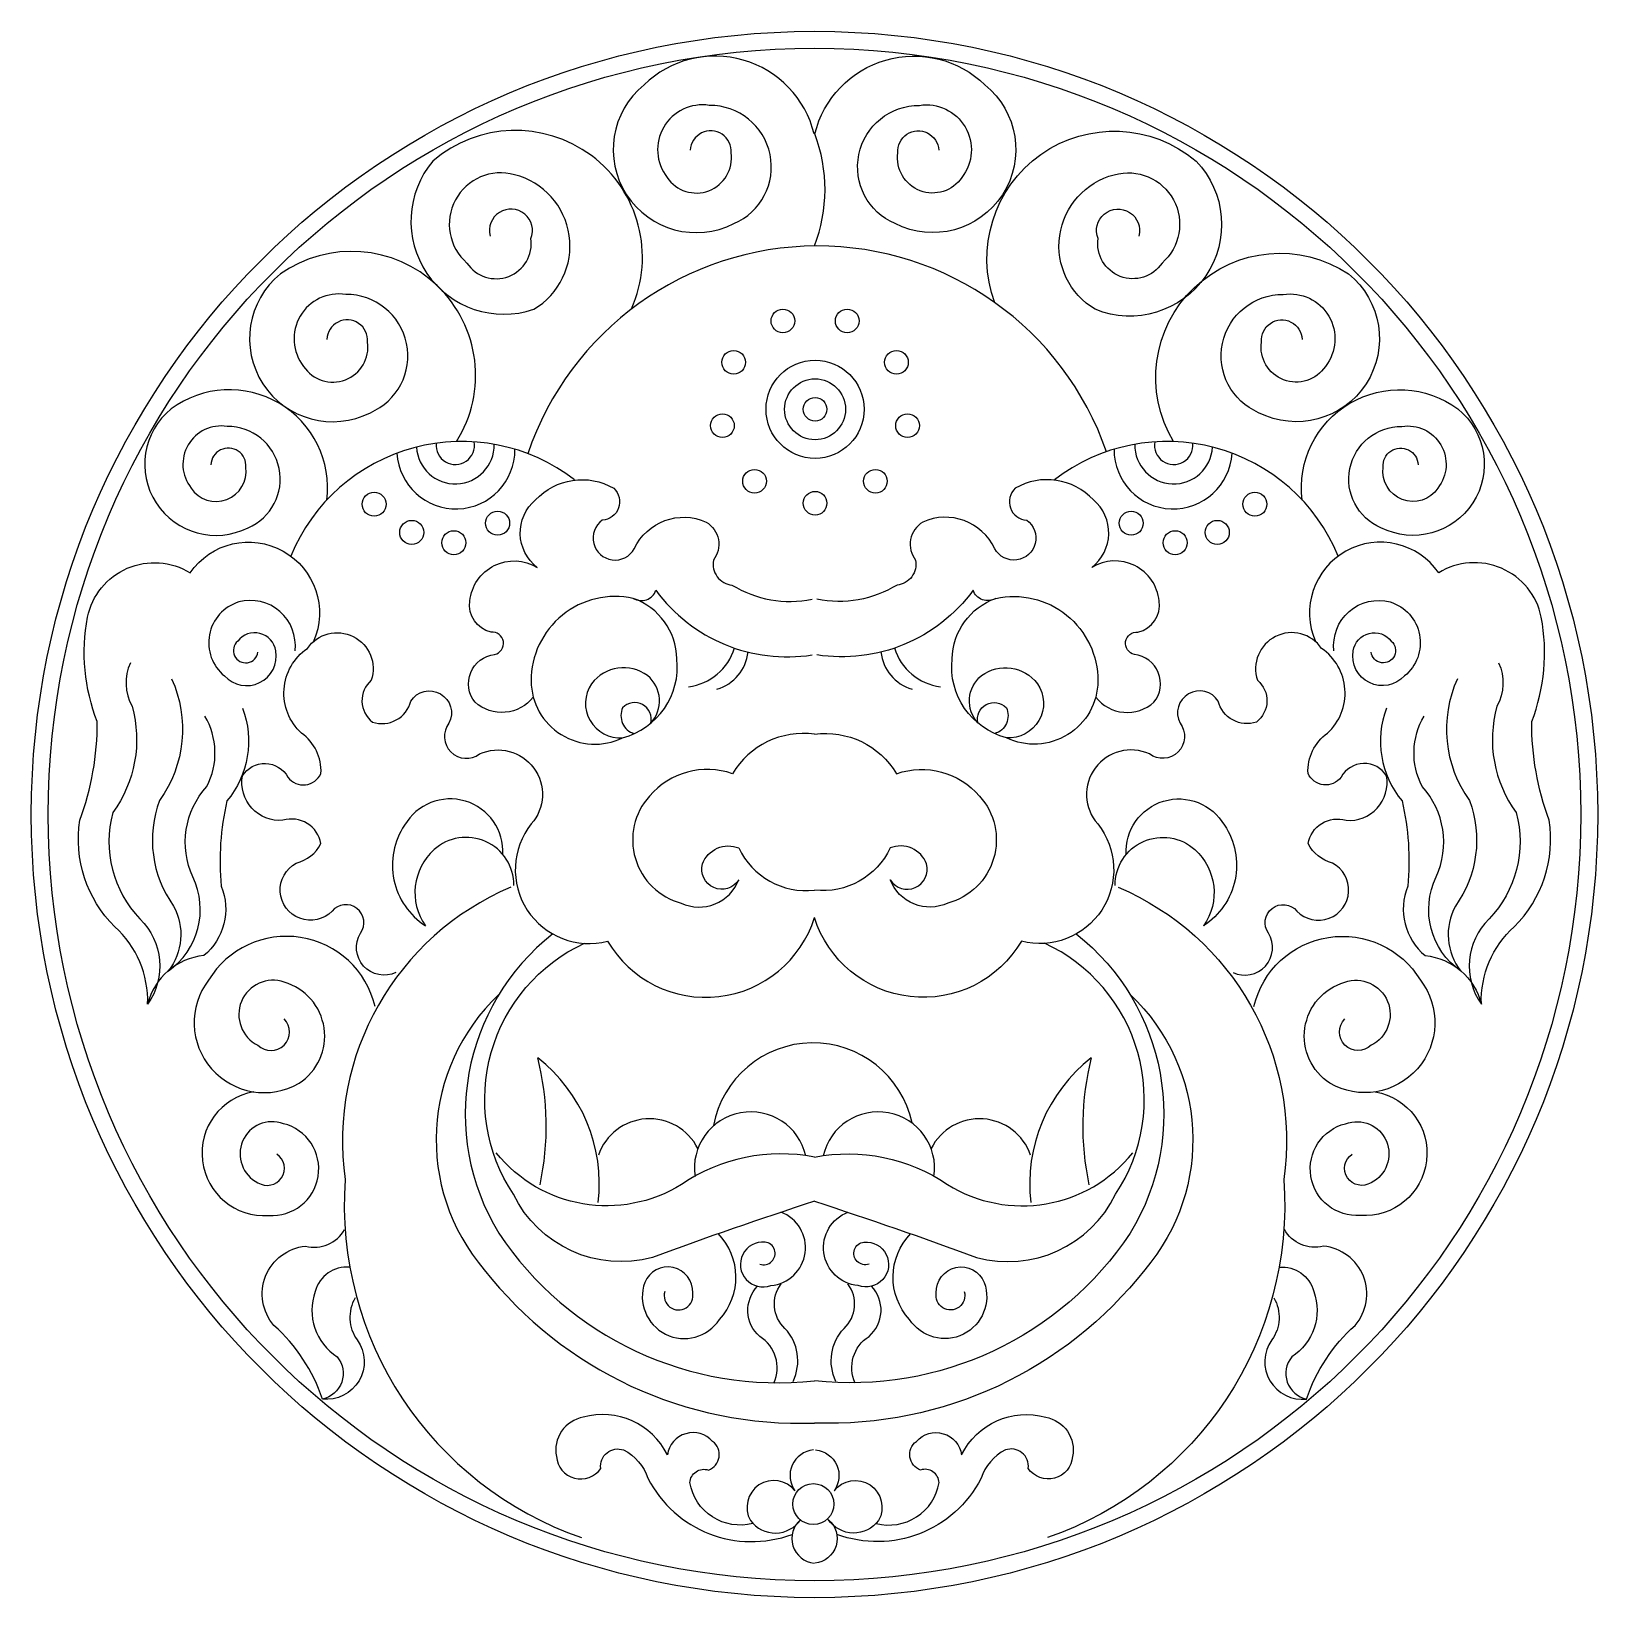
# Model space of a CAD drawing. Header units: metres. Extents: x 256.6 to 340, y 368.7 to 452.
import ezdxf

# ---------------------------------------------------------------- set-up
doc = ezdxf.new("R2010")
doc.units = ezdxf.units.M
for name, color, linetype in [('3', 3, 'Continuous'), ('4', 4, 'Continuous'), ('7', 7, 'Continuous')]:
    doc.layers.add(name, color=color, linetype=linetype)

msp = doc.modelspace()

# ---------------------------------------------------------------- linework, layer by layer
at = {"layer": '3'}
for points in [[(298.28, 446.56, 0.58), (289.23, 449.17, 0.9), (294.01, 441.79, 0.82), (292.7, 448.08, 0.68), (290.46, 444.25, 0.8), (293.86, 445.55, 1.02), (291.69, 445.69, 1.02)], [(298.32, 446.56, -0.58), (307.37, 449.17, -0.9), (302.59, 441.79, -0.82), (303.89, 448.08, -0.68), (306.14, 444.25, -0.8), (302.74, 445.55, -1.02), (304.91, 445.69, -1.02)], [(288.56, 437.25, 0.8), (278, 445.12, 0.76), (283.36, 437.23, 0.67), (282.34, 444.39, 0.8), (279.81, 439.69, 0.8), (283.21, 440.99, 1.38), (281.04, 441.13, 1.02)], [(307.9, 437.58, -0.77), (318.6, 445.12, -0.81), (313.24, 437.23, -0.67), (314.25, 444.39, -0.8), (316.79, 439.69, -0.8), (313.39, 440.99, -1.38), (315.56, 441.13)], [(279.25, 430.19, 0.82), (269.88, 439.11, 0.9), (274.67, 431.73, 0.82), (273.36, 438.02, 0.68), (271.12, 434.19, 0.8), (274.52, 435.49, 1.02), (272.35, 435.63)], [(317.41, 430.19, -0.8), (326.72, 439.11, -0.9), (321.93, 431.73, -0.82), (323.24, 438.02, -0.68), (325.48, 434.19, -0.8), (322.08, 435.49, -1.02), (324.25, 435.63)], [(272.35, 427.07, 0.66), (264.07, 431.93, 0.9), (268.16, 425.61, 0.82), (267.05, 431, 0.68), (265.13, 427.72, 0.8), (268.04, 428.83, 1.02), (266.18, 428.96, 1.02)], [(324.25, 427.07, -0.66), (332.53, 431.93, -0.9), (328.44, 425.61, -0.82), (329.55, 431, -0.68), (331.47, 427.72, -0.8), (328.56, 428.83, -1.02), (330.42, 428.96, -1.02)], [(283.34, 416.59, -0.43), (280.24, 416.32, -0.59), (281.28, 418.87, 0.95), (281.09, 420.05, -0.39), (279.96, 421.71, -0.55), (283.55, 423.5, -0.48), (283.46, 427.09, -0.35), (287.62, 427.71, -0.66), (287.01, 426.01, 1.25), (288.71, 424.49, -0.41), (292.54, 425.91, -0.45), (292.92, 423.88, 0.44), (293.91, 422.56, 0.19), (298.17, 421.8)], [(313.26, 416.59, 0.43), (316.36, 416.32, 0.59), (315.32, 418.87, -0.95), (315.51, 420.05, 0.39), (316.64, 421.71, 0.55), (313.05, 423.5, 0.48), (313.14, 427.09, 0.35), (308.98, 427.71, 0.66), (309.59, 426.01, -1.25), (307.89, 424.49, 0.41), (304.06, 425.91, 0.45), (303.68, 423.88, -0.44), (302.69, 422.56, -0.19), (298.43, 421.8)], [(267.87, 416.01, -0.27), (267.04, 411.07, 0.08), (266.73, 406.54, -0.33), (265.81, 402.84, 0.32), (262.82, 400.26, 0.22), (261.07, 404.38, -0.24), (259.21, 410.04, 0.09), (260.14, 415.29, -0.14), (259.62, 420.85, -0.52), (265.08, 423.21, -0.91), (271.64, 419.55)], [(328.73, 416.01, 0.27), (329.56, 411.07, -0.08), (329.87, 406.54, 0.33), (330.79, 402.84, -0.32), (333.78, 400.26, -0.22), (335.53, 404.38, 0.24), (337.39, 410.04, -0.09), (336.46, 415.29, 0.14), (336.97, 420.85, 0.52), (331.51, 423.21, 0.91), (324.96, 419.55)], [(270.66, 419.06, 0.53), (267.67, 421.66, 0.6), (266.91, 417.72, 0.75), (269.64, 419.06, 0.66), (267.61, 419.57, 1.45), (268.69, 418.99)], [(288.66, 421.85, 0.48), (289.86, 422.28, 0.28), (298.18, 418.84, 0.27)], [(307.94, 421.85, -0.48), (306.74, 422.28, -0.28), (298.42, 418.84, -0.27)], [(325.94, 419.06, -0.53), (328.93, 421.66, -0.6), (329.69, 417.72, -0.75), (326.96, 419.06, -0.66), (328.99, 419.57, -1.45), (327.91, 418.99)], [(276.03, 401.94, -0.74), (274.14, 404.03, 0.97), (272.63, 405.21, -1.17), (270.73, 407.76, 0.21), (272.04, 408.8, 0.45), (270.02, 410.04, -0.49), (267.86, 412.4, -0.58), (270.28, 412.33, 0.57), (272.04, 412.53, 0.26), (271, 414.68, -0.48), (271.32, 419.19, -0.87), (274.72, 417.49, 0.48), (274.79, 415.27, 0.44), (276.82, 416.38, -0.96), (278.85, 415.21, 0.87), (280.48, 413.57, -0.81), (283.23, 409.85, 0.72), (287.29, 403.61, 0.65), (298.3, 404.87, 0.65)], [(320.57, 401.94, 0.74), (322.46, 404.03, -0.97), (323.97, 405.21, 1.17), (325.86, 407.76, -0.21), (324.56, 408.8, -0.45), (326.58, 410.04, 0.49), (328.74, 412.4, 0.58), (326.32, 412.33, -0.57), (324.56, 412.53, -0.26), (325.6, 414.68, 0.48), (325.28, 419.19, 0.87), (321.87, 417.49, -0.48), (321.81, 415.27, -0.44), (319.78, 416.38, 0.96), (317.75, 415.21, -0.87), (316.12, 413.57, 0.81), (313.37, 409.85, -0.72), (309.31, 403.61, -0.65), (298.3, 404.87, -0.65)], [(261.9, 418.42, 0.24), (261.99, 416.11, -0.23), (260.96, 410.45, 0.26), (262.41, 404.79, -0.37), (262.82, 400.26)], [(334.7, 418.42, -0.24), (334.61, 416.11, 0.23), (335.64, 410.45, -0.26), (334.19, 404.79, 0.37), (333.78, 400.26)], [(264.09, 417.57, -0.27), (263.45, 411.1, 0.25), (264.2, 405.48, -0.3), (263.91, 402.02)], [(289.59, 415.21, 0.43), (289.42, 417.74, 0.41), (286.44, 417.31, 0.63), (288.09, 414.43)], [(307, 415.21, -0.43), (307.18, 417.74, -0.41), (310.16, 417.31, -0.63), (308.51, 414.43)], [(332.51, 417.57, 0.27), (333.15, 411.1, -0.25), (332.4, 405.48, 0.3), (332.69, 402.02)], [(289.59, 415.21, 0.77), (288.09, 416.03, 0.45), (288.71, 414.65)], [(307, 415.21, -0.77), (308.51, 416.03, -0.45), (307.89, 414.65)], [(263.91, 402.02, 0.37), (265.22, 407.03, -0.3), (265.97, 411.84, 0.26), (265.86, 415.59, 0.26)], [(332.69, 402.02, -0.37), (331.38, 407.03, 0.3), (330.63, 411.84, -0.26), (330.74, 415.59, -0.26)], [(298.3, 414.62, 0.3), (293.93, 412.52, 0.31), (289.52, 411.33, 0.56), (291.21, 405.63, 0.43), (294.27, 406.87, -0.86), (292.34, 407.72, -0.42), (294.27, 408.57, 0.32), (298.3, 406.32)], [(298.3, 414.62, -0.3), (302.67, 412.52, -0.31), (307.08, 411.33, -0.56), (305.39, 405.63, -0.43), (302.33, 406.87, 0.86), (304.26, 407.72, 0.42), (302.33, 408.57, -0.32), (298.3, 406.32)], [(281.72, 408.21, 0.79), (276.49, 409.78, 0.42), (277.6, 404.43)], [(314.88, 408.21, -0.79), (320.11, 409.78, -0.42), (319, 404.43)], [(282.31, 406.58, 0.65), (278.06, 408.48, 0.38), (277.6, 404.43)], [(314.29, 406.58, -0.65), (318.54, 408.48, -0.38), (319, 404.43)], [(274.92, 400.14, 0.67), (266.06, 401.54, 0.82), (270.88, 396.05, 0.64), (270.09, 401.43, 0.94), (268.69, 398.07, 0.98), (270.09, 399.47, 0.98)], [(298.3, 389.77, 0.01), (289.68, 386.78, -0.36), (282.28, 390.15, -0.46), (286.06, 403.5)], [(298.3, 389.77, -0.01), (306.92, 386.78, 0.36), (314.32, 390.15, 0.46), (310.54, 403.5)], [(321.68, 400.14, -0.67), (330.54, 401.54, -0.82), (325.72, 396.05, -0.64), (326.51, 401.43, -0.94), (327.91, 398.07, -0.98), (326.51, 399.47, -0.98)], [(268.46, 395.59, 0.95), (269.25, 389.02, 0.92), (270.04, 393.9, 0.95), (268.69, 390.76, 0.98), (269.7, 392.28, 0.98)], [(328.14, 395.59, -0.95), (327.35, 389.02, -0.92), (326.56, 393.9, -0.95), (327.91, 390.76, -0.98), (326.9, 392.28, -0.98)], [(298.3, 392.12, 0.2), (291.23, 390.67, -0.38), (281.37, 392.35)], [(298.3, 392.12, -0.2), (305.37, 390.67, 0.38), (315.23, 392.35)], [(295.39, 386.43, 1.12), (295.67, 387.6, 1.26), (295.98, 385.29, 0.8), (296.51, 389.19, 0.8)], [(301.2, 386.43, -1.12), (300.93, 387.6, -1.26), (300.62, 385.29, -0.8), (300.09, 389.19, -0.8)], [(272.12, 379.25, 0.13), (269.54, 383.17, -0.61), (271.22, 387.38, 0.34), (273.3, 388.27, 0.34)], [(290.33, 384.97, 1.27), (291.82, 384.9, 0.84), (289.27, 385.45, 0.89), (293.24, 383.48, 0.4), (293.17, 388.05, 0.4)], [(306.27, 384.97, -1.27), (304.78, 384.9, -0.84), (307.33, 385.45, -0.89), (303.36, 383.48, -0.4), (303.43, 388.05, -0.4)], [(324.48, 379.25, -0.13), (327.06, 383.17, 0.61), (325.38, 387.38, -0.34), (323.3, 388.27, -0.34)], [(273.58, 386.26, 0.37), (271.73, 384.97, 0.35), (272.91, 381.49, -0.56), (272.12, 379.25)], [(323.02, 386.26, -0.37), (324.87, 384.97, -0.35), (323.69, 381.49, 0.56), (324.48, 379.25)], [(296.13, 380.1, 0.38), (295.39, 382.58, -0.43), (295.27, 385.25)], [(297.16, 380.19, 0.31), (296.73, 383.01, -0.39), (296.53, 385.37)], [(299.44, 380.19, -0.31), (299.87, 383.01, 0.39), (300.07, 385.37)], [(300.47, 380.1, -0.38), (301.2, 382.58, 0.43), (301.33, 385.25)], [(273.86, 384.63, 0.3), (273.97, 382.39, -0.65), (272.12, 379.25)], [(322.74, 384.63, -0.3), (322.63, 382.39, 0.65), (324.48, 379.25)], [(295.02, 372.63, -0.44), (291.67, 374.8, -0.5), (292.66, 375.47, 0.6), (292.88, 376.99, 0.64), (290.47, 376.28, 0.36), (286, 378.28, 0.42), (284.57, 376.19, 0.71), (286.93, 375.56, -0.56), (288.14, 376.54, -0.2), (289.44, 375.03, 0.38), (297.11, 372.05)], [(301.58, 372.63, 0.44), (304.93, 374.8, 0.5), (303.94, 375.47, -0.6), (303.72, 376.99, -0.64), (306.13, 376.28, -0.36), (310.6, 378.28, -0.42), (312.03, 376.19, -0.71), (309.67, 375.56, 0.56), (308.46, 376.54, 0.2), (307.16, 375.03, -0.38), (299.48, 372.05)], [(298.24, 376.54, 0.58), (297.26, 374.36, 0.93), (294.89, 372.79, 0.52), (297.57, 372.84, 0.67), (298.29, 370.52)], [(298.36, 376.54, -0.58), (299.34, 374.36, -0.93), (301.71, 372.79, -0.52), (299.03, 372.84, -0.67), (298.31, 370.52)]]:
    msp.add_lwpolyline(points, format="xyb", dxfattribs=at)
for points in [[(283.22, 417.45, 0.55), (288.09, 414.43, 0.37), (290.98, 418.63, 0.31), (288.66, 421.85, 0.48)], [(313.38, 417.45, -0.55), (308.51, 414.43, -0.37), (305.62, 418.63, -0.31), (307.94, 421.85, -0.48)]]:
    msp.add_lwpolyline(points, format="xyb", close=True, dxfattribs=at)
for centre, radius in [((298.3, 410.35), 40.77), ((296.62, 436.61), 0.63), ((300.04, 436.61), 0.63), ((294, 434.41), 0.63), ((302.66, 434.41), 0.63), ((298.33, 431.91), 2.61), ((298.33, 431.91), 1.62), ((298.33, 431.91), 0.63), ((293.4, 431.04), 0.63), ((303.25, 431.04), 0.63), ((295.11, 428.08), 0.63), ((301.54, 428.08), 0.63), ((298.33, 426.91), 0.63), ((274.87, 426.86), 0.64), ((321.73, 426.86), 0.64), ((276.87, 425.36), 0.64), ((281.44, 425.85), 0.64), ((315.15, 425.85), 0.64), ((319.73, 425.36), 0.64), ((279.11, 424.81), 0.64), ((317.49, 424.81), 0.64), ((298.24, 373.66), 1.09)]:
    msp.add_circle(centre, radius, dxfattribs=at)
for centre, radius, start, end in [((290.61, 443.6), 8.25, 338.67, 21.02), ((298.46, 424.33), 16.27, 19.06, 161.32), ((279.53, 420.37), 9.83, 52.33, 157.7), ((279.19, 430.01), 2.07, 183.15, 0.98), ((279.19, 429.99), 1.02, 173.53, 10.55), ((317.07, 420.37), 9.83, 22.3, 127.67), ((317.41, 430.01), 2.07, 179.02, 356.85), ((317.41, 429.99), 1.02, 169.45, 6.47), ((279.22, 429.75), 3.14, 183.34, 0.54), ((317.38, 429.75), 3.14, 179.46, 356.66), ((291.25, 420.04), 2.91, 276.81, 343.56), ((305.35, 420.04), 2.91, 196.44, 263.19), ((292.45, 419.25), 2.33, 286.48, 353.8), ((304.15, 419.25), 2.33, 186.2, 253.52), ((298.22, 392.81), 5.39, 12.12, 169.45), ((278.33, 390.69), 8.52, 353.38, 52.04), ((269.35, 393.76), 14.68, 347.77, 14.37), ((318.27, 390.69), 8.52, 127.96, 186.62), ((327.25, 393.76), 14.68, 165.63, 192.23), ((294.91, 391.53), 3, 12.66, 188.45), ((301.69, 391.53), 3, 351.55, 167.34), ((289.52, 391.28), 2.88, 26.74, 160.81), ((307.08, 391.28), 2.88, 19.19, 153.26)]:
    msp.add_arc(centre, radius, start, end, dxfattribs=at)
at = {"layer": '4'}
for points in [[(282.15, 406.48, 0.34), (273.33, 390.93, 0.34), (285.91, 371.88, 0.34)], [(314.45, 406.48, -0.34), (323.27, 390.93, -0.34), (310.69, 371.88, -0.34)]]:
    msp.add_lwpolyline(points, format="xyb", dxfattribs=at)
msp.add_circle((298.3, 410.35), 41.67, dxfattribs=at)
at = {"layer": '7'}
for points in [[(284.38, 404, 0.38), (281.5, 388.08, 0.28), (298.3, 380.22, 0.28)], [(312.22, 404, -0.38), (315.1, 388.08, -0.28), (298.3, 380.22, -0.28)], [(281.5, 400.77, 0.4), (280.73, 386.13, 0.24), (298.3, 377.97)], [(315.1, 400.77, -0.4), (315.87, 386.13, -0.24), (298.3, 377.97)]]:
    msp.add_lwpolyline(points, format="xyb", dxfattribs=at)

doc.saveas('drawing.dxf')
